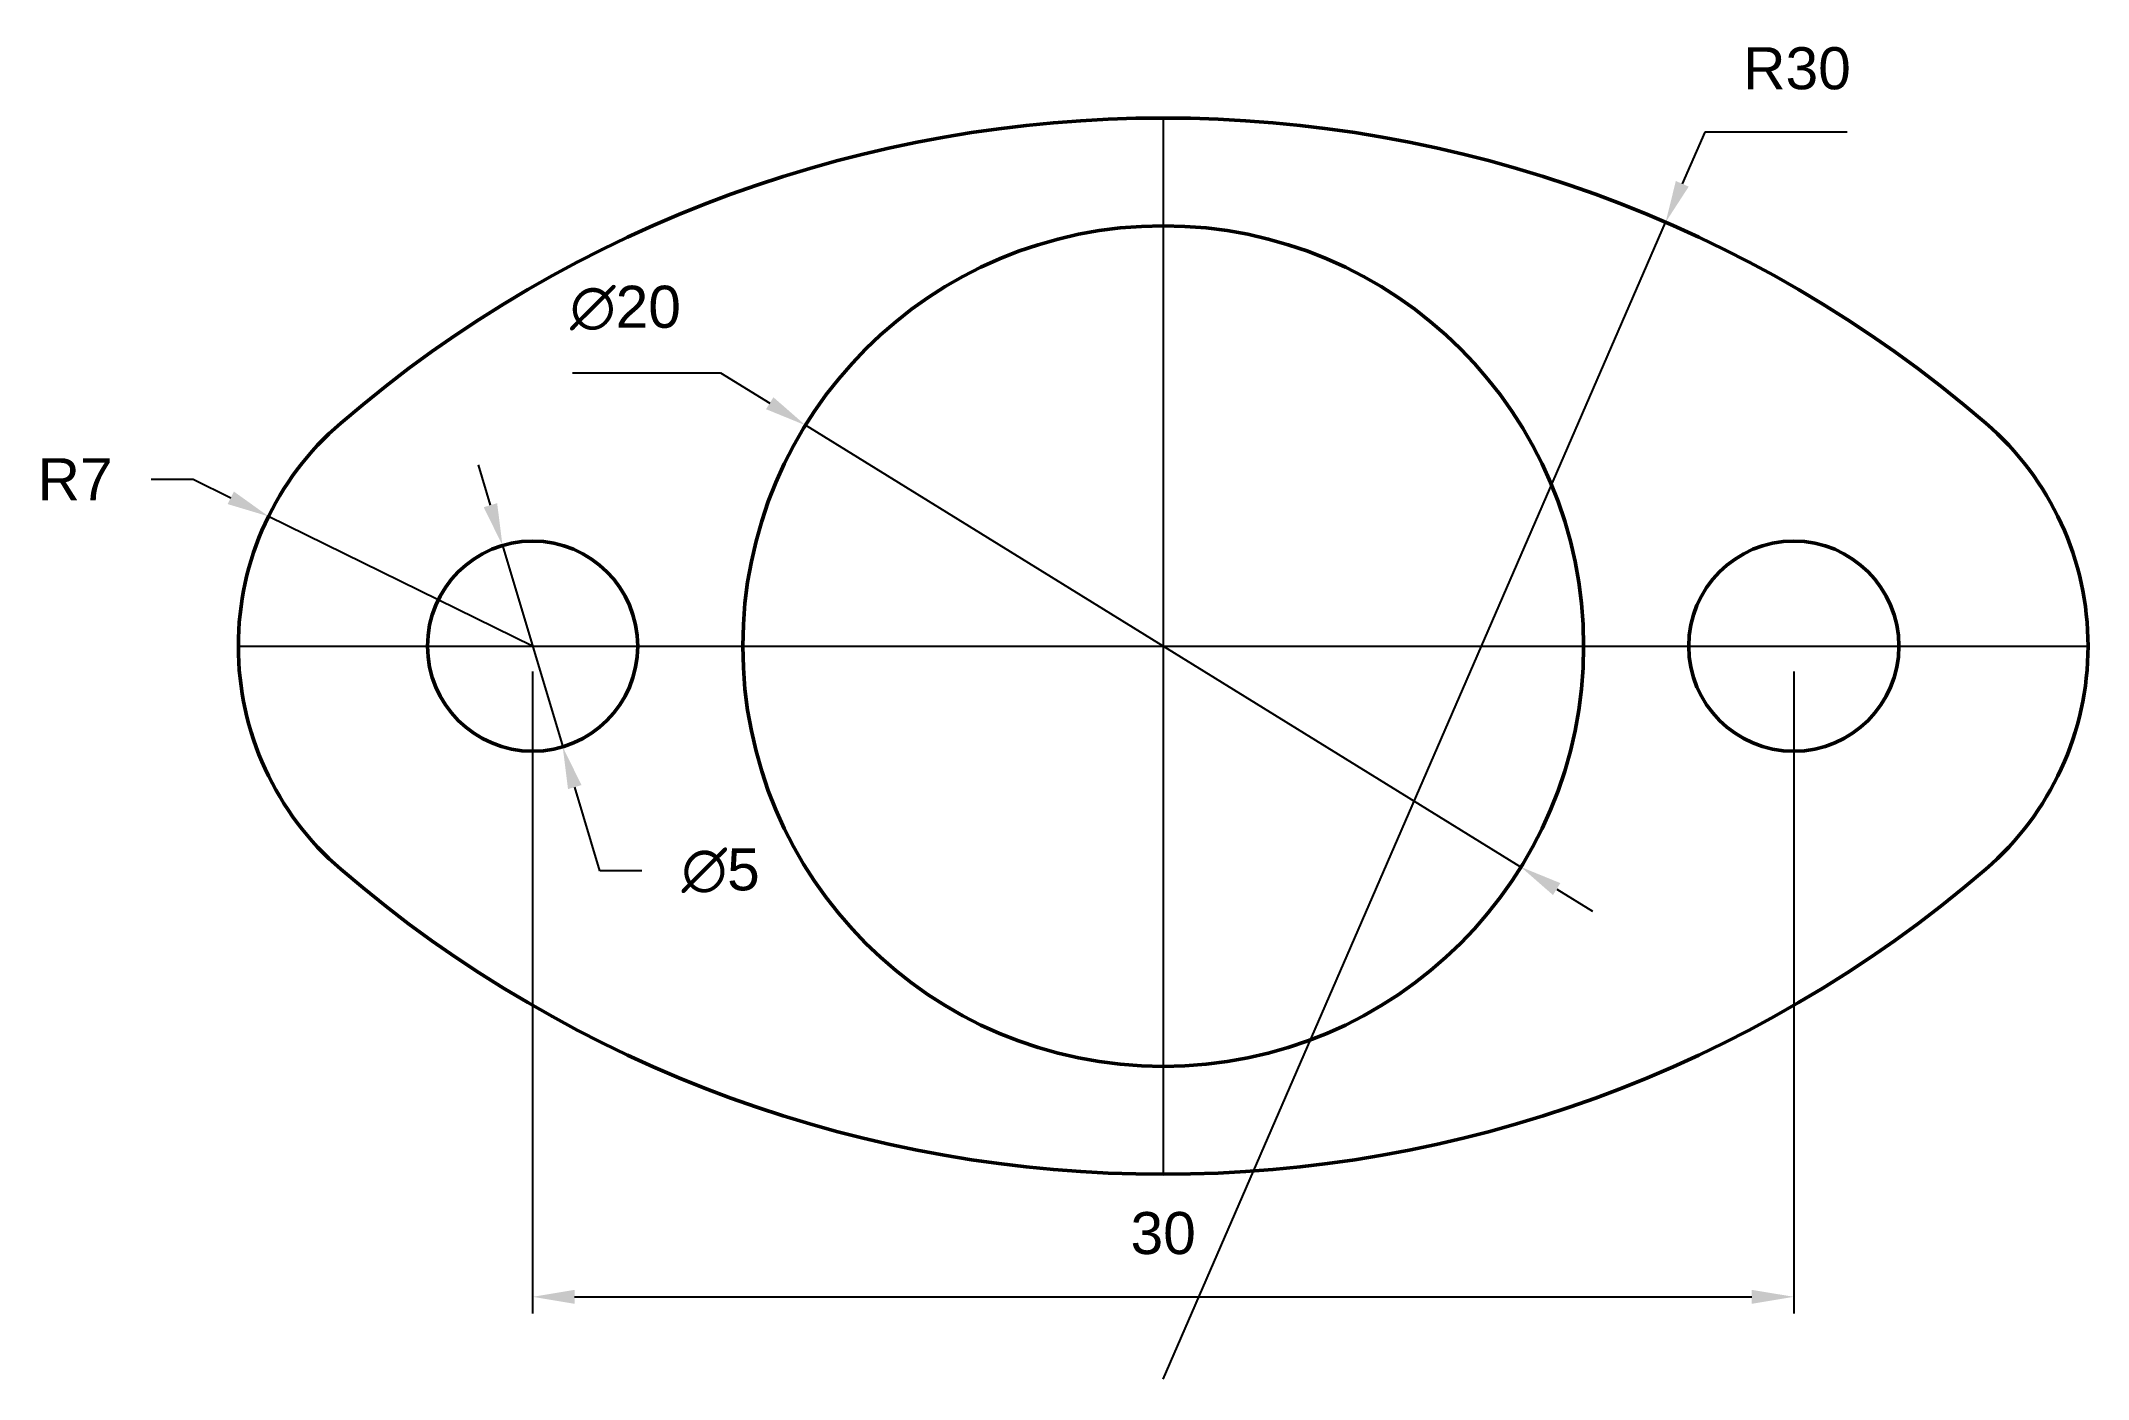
# Model space of a CAD drawing. Header units: millimetres. Extents: x -26.7 to 22, y -17.4 to 14.4.
import ezdxf

# ---------------------------------------------------------------- set-up
doc = ezdxf.new("R2010")
doc.units = ezdxf.units.MM
doc.layers.get('0').update_dxf_attribs({"lineweight": 50})
doc.layers.add('COTAS', color=252, linetype='Continuous')
doc.styles.get("Standard").update_dxf_attribs({"font": 'arial.ttf'})
doc.dimstyles.new('ISO-25', dxfattribs={"dimtxt": 1, "dimasz": 1, "dimexe": 0.4, "dimexo": 0.6, "dimgap": 1, "dimtad": 1, "dimtih": 1, "dimtoh": 1, "dimtxsty": 'Standard', "dimcen": 2.5, "dimadec": 0, "dimazin": 0, "dimtfac": 1, "dimtmove": 0, "dimatfit": 3, "dimfxl": 1, "dimarcsym": 0})

# ---------------------------------------------------------------- blocks, each defined once
blk = doc.blocks.new('*D1')
at = {"layer": 'COTAS', "color": 0, "lineweight": -2, "transparency": 16777216}
for p, q in [((-24.077, 3.97), (-23.077, 3.97)), ((-23.077, 3.97), (-22.18, 3.529)), ((-15, 0), (-21.282, 3.088))]:
    blk.add_line(p, q, dxfattribs=at)
at = {"layer": 'COTAS', "color": 0, "transparency": 16777216}
blk.add_solid([(-22.106, 3.678), (-22.253, 3.379), (-21.282, 3.088)], dxfattribs=at)
at = {"layer": 'Defpoints', "color": 0, "transparency": 16777216}
for p in [(-21.282, 3.088), (-15, 0)]:
    blk.add_point(p, dxfattribs=at)
at = {"layer": 'COTAS', "color": 0, "transparency": 16777216, "insert": (-25.883, 3.97), "char_height": 1, "attachment_point": 5}
blk.add_mtext('R7', dxfattribs=at)
blk = doc.blocks.new('*D2')
at = {"layer": 'COTAS', "color": 0, "lineweight": -2, "transparency": 16777216}
for p, q in [((-16.003, 3.353), (-16.289, 4.311)), ((-15.716, 2.395), (-14.284, -2.395)), ((-13.402, -5.343), (-13.997, -3.353)), ((-12.402, -5.343), (-13.402, -5.343))]:
    blk.add_line(p, q, dxfattribs=at)
at = {"layer": 'COTAS', "color": 0, "transparency": 16777216}
for points in [[(-15.843, 3.401), (-16.163, 3.305), (-15.716, 2.395)], [(-13.837, -3.305), (-14.157, -3.401), (-14.284, -2.395)]]:
    blk.add_solid(points, dxfattribs=at)
at = {"layer": 'Defpoints', "color": 0, "transparency": 16777216}
for p in [(-15.716, 2.395), (-14.284, -2.395)]:
    blk.add_point(p, dxfattribs=at)
at = {"layer": 'COTAS', "color": 0, "transparency": 16777216, "insert": (-10.526, -5.343), "char_height": 1, "attachment_point": 5}
blk.add_mtext('∅5', dxfattribs=at)
blk = doc.blocks.new('*D3')
at = {"layer": 'COTAS', "color": 0, "lineweight": -2, "transparency": 16777216}
for p, q in [((-14.049, 6.503), (-10.532, 6.503)), ((-10.532, 6.503), (-9.36, 5.779)), ((8.509, -5.254), (-8.509, 5.254)), ((9.36, -5.779), (10.21, -6.304))]:
    blk.add_line(p, q, dxfattribs=at)
at = {"layer": 'COTAS', "color": 0, "transparency": 16777216}
for points in [[(-9.272, 5.921), (-9.447, 5.637), (-8.509, 5.254)], [(9.447, -5.637), (9.272, -5.921), (8.509, -5.254)]]:
    blk.add_solid(points, dxfattribs=at)
at = {"layer": 'Defpoints', "color": 0, "transparency": 16777216}
for p in [(-8.509, 5.254), (8.509, -5.254)]:
    blk.add_point(p, dxfattribs=at)
at = {"layer": 'COTAS', "color": 0, "transparency": 16777216, "insert": (-12.79, 8.041), "char_height": 1, "attachment_point": 5}
blk.add_mtext('∅20', dxfattribs=at)
blk = doc.blocks.new('*D4')
at = {"layer": 'COTAS', "color": 0, "lineweight": -2, "transparency": 16777216}
for p, q in [((12.883, 12.23), (12.348, 10.999)), ((16.269, 12.23), (12.883, 12.23)), ((0, -17.436), (11.95, 10.082))]:
    blk.add_line(p, q, dxfattribs=at)
at = {"layer": 'COTAS', "color": 0, "transparency": 16777216}
blk.add_solid([(12.195, 11.065), (12.501, 10.932), (11.95, 10.082)], dxfattribs=at)
at = {"layer": 'Defpoints', "color": 0, "transparency": 16777216}
for p in [(11.95, 10.082), (0, -17.436)]:
    blk.add_point(p, dxfattribs=at)
at = {"layer": 'COTAS', "color": 0, "transparency": 16777216, "insert": (15.076, 13.741), "char_height": 1, "attachment_point": 5}
blk.add_mtext('R30', dxfattribs=at)
blk = doc.blocks.new('*D5')
at = {"layer": 'COTAS', "color": 0, "lineweight": -2, "transparency": 16777216}
for p, q in [((-15, -0.6), (-15, -15.879)), ((15, -0.6), (15, -15.879)), ((-14, -15.479), (14, -15.479))]:
    blk.add_line(p, q, dxfattribs=at)
at = {"layer": 'COTAS', "color": 0, "transparency": 16777216}
for points in [[(-14, -15.313), (-14, -15.646), (-15, -15.479)], [(14, -15.313), (14, -15.646), (15, -15.479)]]:
    blk.add_solid(points, dxfattribs=at)
at = {"layer": 'Defpoints', "color": 0, "transparency": 16777216}
for p in [(-15, 0), (15, 0), (15, -15.479)]:
    blk.add_point(p, dxfattribs=at)
at = {"layer": 'COTAS', "color": 0, "transparency": 16777216, "insert": (0, -13.969), "char_height": 1, "attachment_point": 5}
blk.add_mtext('30', dxfattribs=at)

msp = doc.modelspace()

# ---------------------------------------------------------------- linework, layer by layer
msp.add_lwpolyline([(-19.565, -5.306, 0.37096), (19.565, -5.306, 0.458831), (19.565, 5.306, 0.37096), (-19.565, 5.306, 0.458831)], format="xyb", close=True)
for centre, radius in [((0, 0), 10), ((-15, 0), 2.5), ((15, 0), 2.5)]:
    msp.add_circle(centre, radius)
at = {"layer": 'COTAS'}
for p, q in [((0, 12.564), (0, -12.564)), ((-22, 0), (22, 0))]:
    msp.add_line(p, q, dxfattribs=at)

# ---------------------------------------------------------------- dimensions: what is measured, and where the dimension line sits
dim = msp.add_radius_dim(center=(0, -17.436), mpoint=(11.95, 10.082), dimstyle='ISO-25', dxfattribs=at)
dim.commit()
dim.dimension.update_dxf_attribs({"geometry": '*D4', "text_midpoint": (15.076, 12.23), "dimtype": 164})
dim = msp.add_diameter_dim_2p(p1=(8.509, -5.254), p2=(-8.509, 5.254), dimstyle='ISO-25', dxfattribs=at)
dim.commit()
dim.dimension.update_dxf_attribs({"geometry": '*D3', "text_midpoint": (-12.79, 6.503), "dimtype": 163})
dim = msp.add_radius_dim(center=(-15, 0), mpoint=(-21.282, 3.088), dimstyle='ISO-25', dxfattribs=at)
dim.commit()
dim.dimension.update_dxf_attribs({"geometry": '*D1', "text_midpoint": (-25.883, 3.97)})
dim = msp.add_diameter_dim_2p(p1=(-15.716, 2.395), p2=(-14.284, -2.395), dimstyle='ISO-25', dxfattribs=at)
dim.commit()
dim.dimension.update_dxf_attribs({"geometry": '*D2', "text_midpoint": (-10.526, -5.343)})
dim = msp.add_linear_dim(base=(15, -15.479), p1=(-15, 0), p2=(15, 0), dimstyle='ISO-25', dxfattribs=at)
dim.commit()
dim.dimension.update_dxf_attribs({"geometry": '*D5', "text_midpoint": (0, -15.479), "dimtype": 160})

doc.saveas('drawing.dxf')
